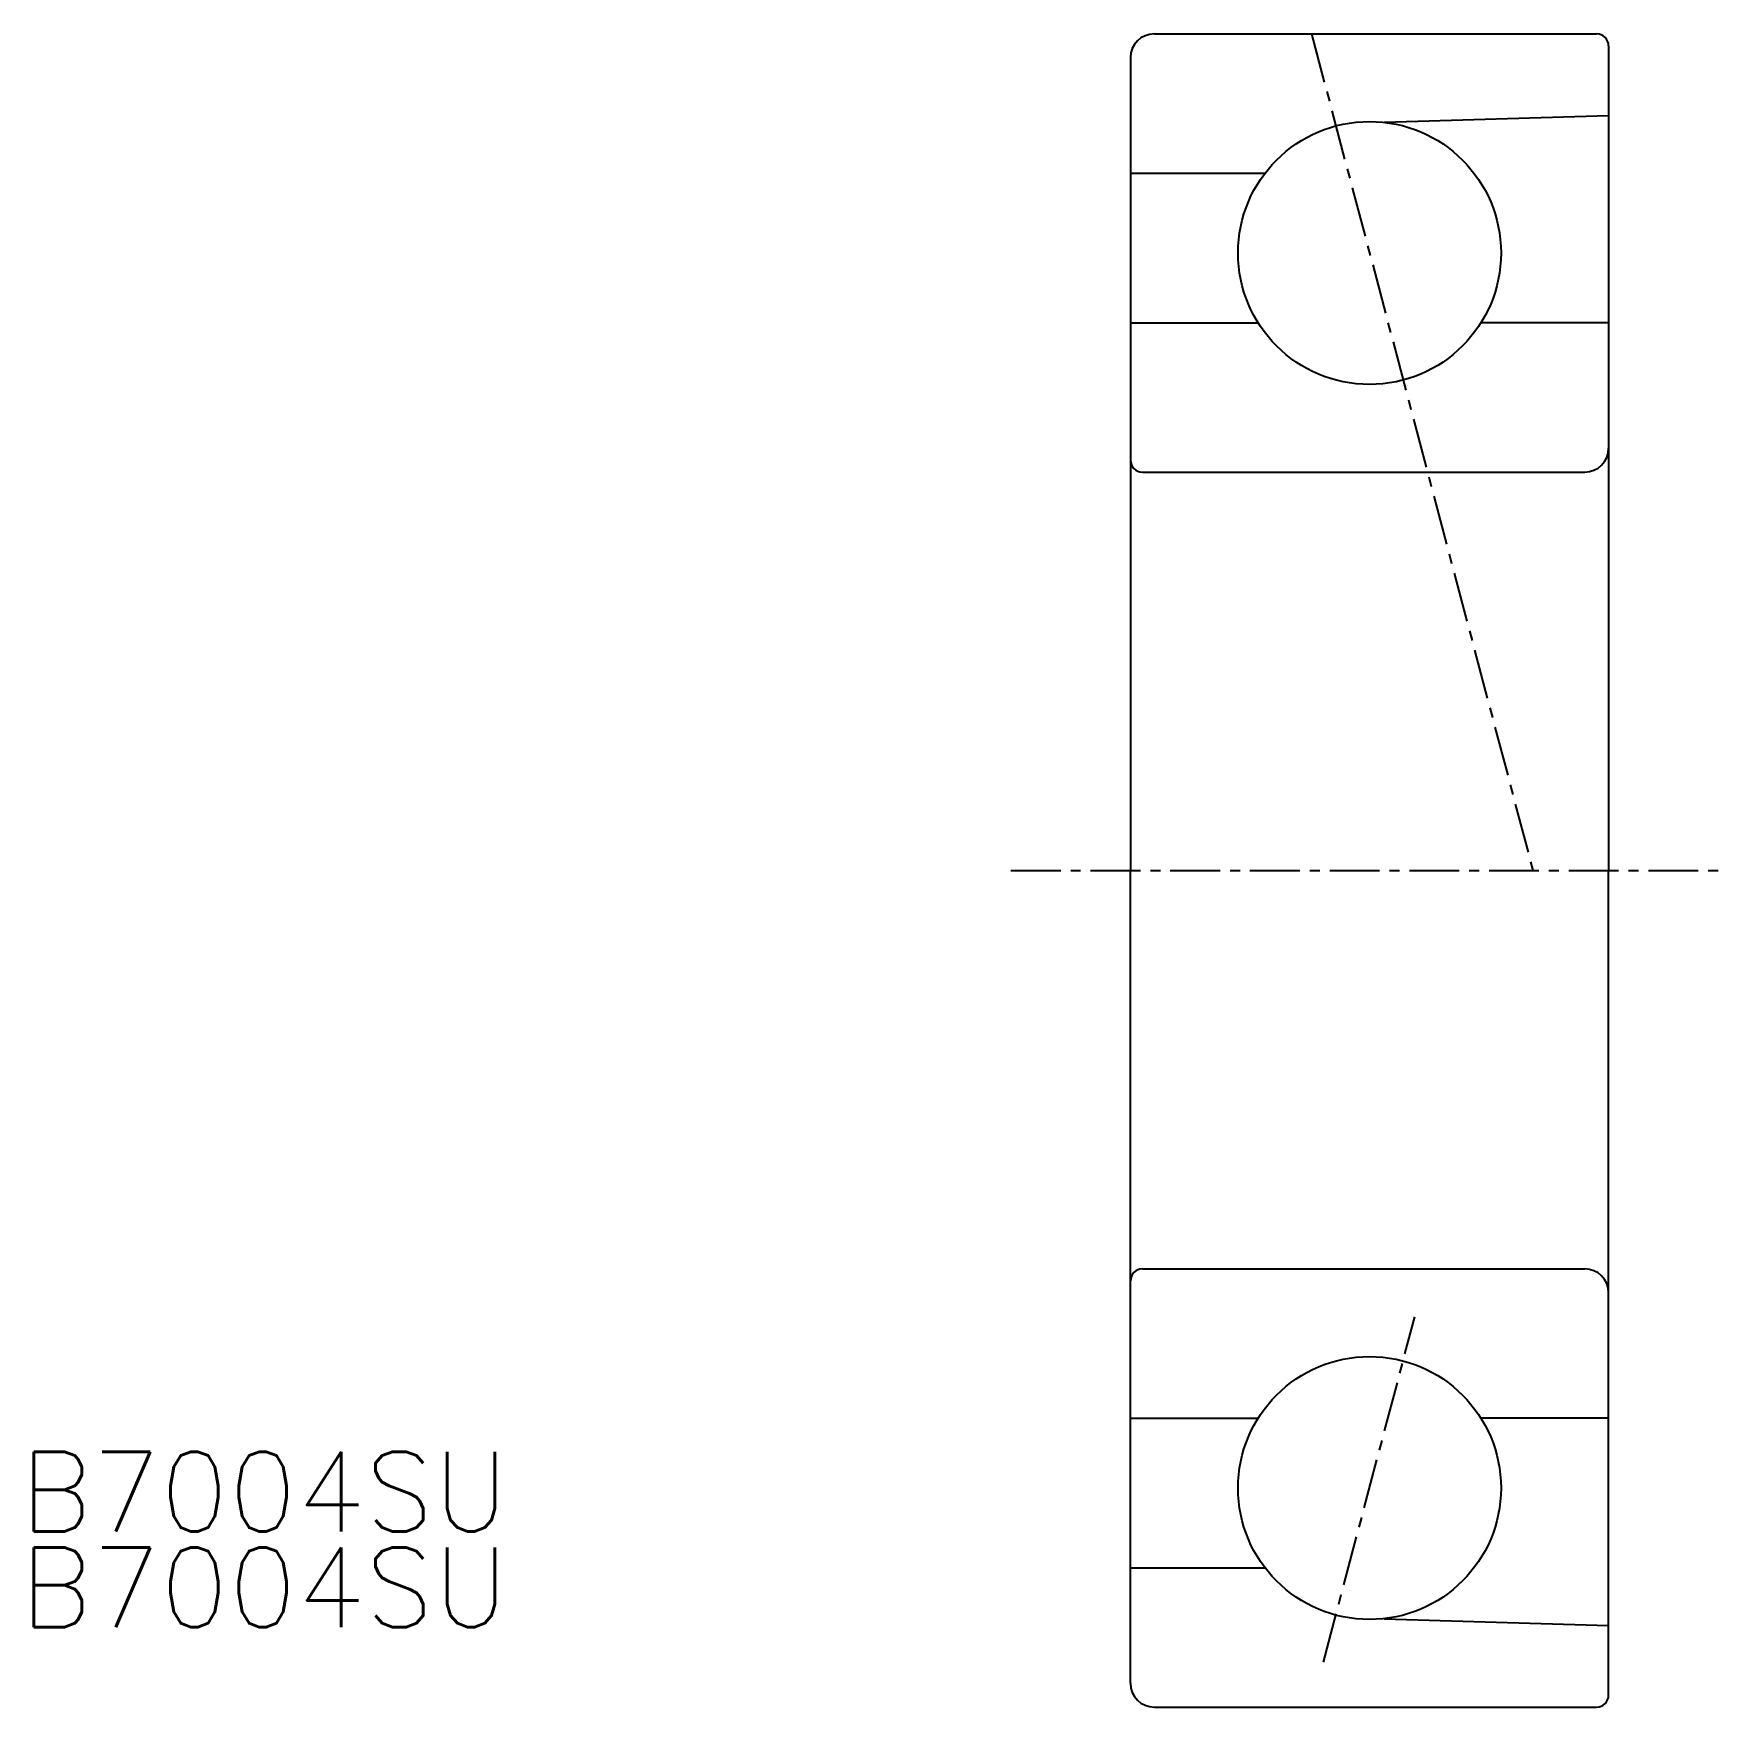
# Model space of a CAD drawing. Extents: x -27.5 to 15, y -21 to 21.
import ezdxf

# ---------------------------------------------------------------- set-up
doc = ezdxf.new("R2010")
doc.units = 0
doc.linetypes.add('CENTER', pattern=[2, 1.25, -0.25, 0.25, -0.25])
doc.layers.get('0').update_dxf_attribs({"linetype": 'CONTINUOUS'})
doc.layers.add('CENTER', color=1, linetype='CENTER')
doc.styles.get("Standard").update_dxf_attribs({"font": 'txt', "bigfont": 'bigfont.shx'})

msp = doc.modelspace()

# ---------------------------------------------------------------- linework, layer by layer
at = {"color": 7, "linetype": 'CONTINUOUS'}
for p, q in [((0.6, 21), (11.7, 21)), ((12, 20.7), (12, 0)), ((0, 20.4), (0, 0)), ((6.365, 18.78), (12, 18.95)), ((0, 17.5), (3.375, 17.5)), ((0, 13.75), (3.202, 13.75)), ((12, 13.75), (8.798, 13.75)), ((0.3, 10), (11.4, 10)), ((0, -20.4), (0, 0)), ((12, -20.7), (12, 0)), ((0.3, -10), (11.4, -10)), ((0, -13.75), (3.202, -13.75)), ((12, -13.75), (8.798, -13.75)), ((0, -17.5), (3.375, -17.5)), ((6.365, -18.78), (12, -18.95)), ((0.6, -21), (11.7, -21))]:
    msp.add_line(p, q, dxfattribs=at)
for centre in [(6, 15.5), (6, -15.5)]:
    msp.add_circle(centre, 3.3, dxfattribs=at)
for centre, radius, start, end in [((0.6, 20.4), 0.6, 90, 180), ((11.7, 20.7), 0.3, 0, 90), ((0.3, 10.3), 0.3, 180, 270), ((11.4, 10.6), 0.6, 270, 0), ((0.3, -10.3), 0.3, 90, 180), ((11.4, -10.6), 0.6, 0, 90), ((0.6, -20.4), 0.6, 180, 270), ((11.7, -20.7), 0.3, 270, 0)]:
    msp.add_arc(centre, radius, start, end, dxfattribs=at)
at = {"layer": 'CENTER', "color": 1, "linetype": 'CENTER'}
for p, q in [((4.545, 21), (10.1, 0)), ((-3, 0), (15, 0)), ((4.845, -19.868), (7.136, -11.205))]:
    msp.add_line(p, q, dxfattribs=at)

# ---------------------------------------------------------------- texts
at = {"color": 7, "linetype": 'CONTINUOUS'}
for p in [(-27.864, -16.59), (-27.864, -18.99)]:
    msp.add_text('B7004SU', height=2, dxfattribs=at).set_placement(p)

doc.saveas('drawing.dxf')
